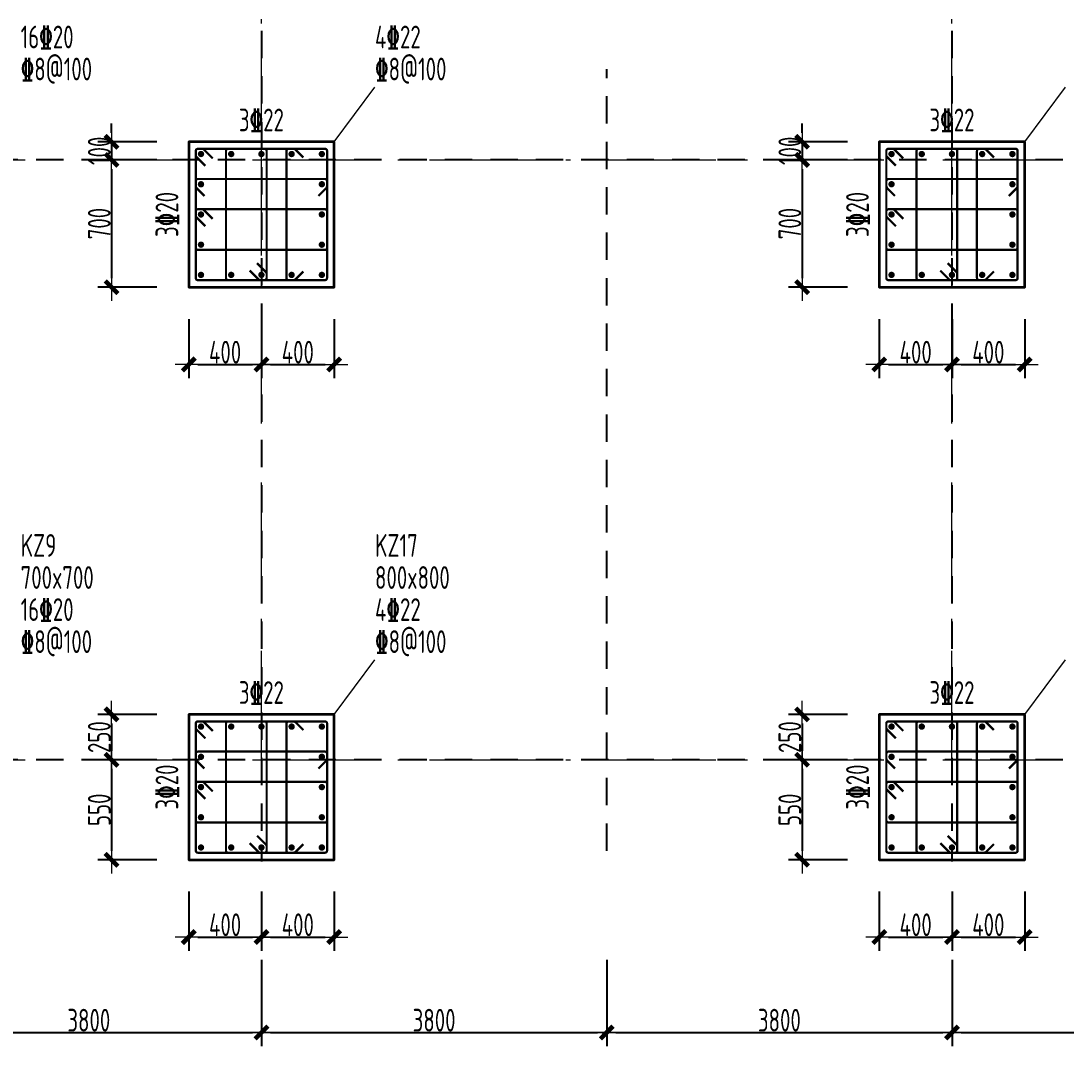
# Model space of a CAD drawing. Header units: millimetres. Extents: x 539196 to 807275, y 431843 to 1156631.
# Drawn here: x 617021 to 628524, y 533109 to 544389 of the extents above; entities that cross this region are included whole.
import ezdxf
from ezdxf.enums import TextEntityAlignment as Align

# ---------------------------------------------------------------- set-up
doc = ezdxf.new("R2010")
doc.units = ezdxf.units.MM
doc.header["$MEASUREMENT"] = 0
for name, pattern in [('DOTE', [2.42, 2, -0.2, 0.02, -0.2]), ('点划线', [1850, 1200, -300, 50, -300]), ('虚线', [500, 300, -200])]:
    doc.linetypes.add(name, pattern=pattern)
doc.layers.add('DOTE', color=1, linetype='DOTE')
for name, color, linetype, lineweight in [('柱原位标注', 7, 'Continuous', 18), ('柱尺寸标注', 3, 'Continuous', 18), ('柱标注引线', 2, 'Continuous', 18), ('柱箍筋', 1, 'Continuous', 25), ('柱纵筋', 1, 'Continuous', 70), ('柱集中标注', 2, 'Continuous', 18), ('砼柱', 2, 'Continuous', 35), ('网格', 9, '点划线', 18), ('轴线标注', 3, 'Continuous', 18)]:
    doc.layers.add(name, color=color, linetype=linetype, lineweight=lineweight)
doc.styles.add('样式 1', font='yjkeng.shx', dxfattribs={"width": 0.7, "bigfont": 'yjkchn.shx'})
doc.dimstyles.new('盈建科结构', dxfattribs={"dimscale": 100, "dimtxt": 2.5, "dimasz": 1, "dimexe": 1.5, "dimexo": 0.625, "dimgap": 0.1, "dimtad": 1, "dimdec": 0, "dimrnd": 1, "dimzin": 0, "dimdsep": 46, "dimtxsty": '样式 1', "dimblk": '_yjkbk', "dimblk1": 'ARCHTICK', "dimblk2": 'ARCHTICK', "dimcen": 0.09, "dimadec": 0, "dimazin": 0, "dimtfac": 1, "dimtdec": 4, "dimtix": 1, "dimtmove": 2, "dimatfit": 3, "dimfxl": 0, "dimtolj": 1, "dimtzin": 0, "dimarcsym": 0})

# ---------------------------------------------------------------- blocks, each defined once
blk = doc.blocks.new('_yjkbk')
blk.add_line((-1, 0), (1.5, 0))
blk.add_lwpolyline([(-0.7, -0.7, 0.5, 0.5, 0), (0.7, 0.7, 0.5, 0.5, 0)], format="xyseb")
blk = doc.blocks.new('*D1988')
at = {"layer": 'Defpoints', "color": 0}
for p in [(626468, 541459), (627268, 541459), (627268, 540609)]:
    blk.add_point(p, dxfattribs=at)
at = {"layer": '柱尺寸标注', "color": 0, "lineweight": -2}
for p, q in [((626468, 541109), (626468, 540459)), ((627268, 541109), (627268, 540459)), ((626568, 540609), (627168, 540609))]:
    blk.add_line(p, q, dxfattribs=at)
at = {"layer": '柱尺寸标注', "color": 0, "lineweight": -2, "xscale": 100, "yscale": 100, "zscale": 100, "rotation": 180}
blk.add_blockref('_yjkbk', (626468, 540609), dxfattribs=at)
at = {"layer": '柱尺寸标注', "color": 0, "lineweight": -2, "xscale": 100, "yscale": 100, "zscale": 100}
blk.add_blockref('_yjkbk', (627268, 540609), dxfattribs=at)
at = {"layer": '柱尺寸标注', "color": 0, "insert": (626868, 540744), "char_height": 250, "attachment_point": 5, "style": '样式 1'}
blk.add_mtext('\\A1;400', dxfattribs=at)
blk = doc.blocks.new('_ARCHTICK')
at = {"color": 0, "linetype": 'ByBlock', "const_width": 0.15}
blk.add_lwpolyline([(-0.5, -0.5), (0.5, 0.5)], dxfattribs=at)
blk = doc.blocks.new('*D1989')
at = {"layer": 'Defpoints', "color": 0}
for p in [(627268, 541459), (628068, 541459), (628068, 540609)]:
    blk.add_point(p, dxfattribs=at)
at = {"layer": '柱尺寸标注', "color": 0, "lineweight": -2}
for p, q in [((627268, 541109), (627268, 540459)), ((628068, 541109), (628068, 540459)), ((627368, 540609), (627968, 540609))]:
    blk.add_line(p, q, dxfattribs=at)
at = {"layer": '柱尺寸标注', "color": 0, "lineweight": -2, "xscale": 100, "yscale": 100, "zscale": 100, "rotation": 180}
blk.add_blockref('_yjkbk', (627268, 540609), dxfattribs=at)
at = {"layer": '柱尺寸标注', "color": 0, "lineweight": -2, "xscale": 100, "yscale": 100, "zscale": 100}
blk.add_blockref('_yjkbk', (628068, 540609), dxfattribs=at)
at = {"layer": '柱尺寸标注', "color": 0, "insert": (627668, 540744), "char_height": 250, "attachment_point": 5, "style": '样式 1'}
blk.add_mtext('\\A1;400', dxfattribs=at)
blk = doc.blocks.new('*D1990')
at = {"layer": 'Defpoints', "color": 0}
for p in [(626468, 543059), (625618, 542859), (626468, 542859)]:
    blk.add_point(p, dxfattribs=at)
at = {"layer": '柱尺寸标注', "color": 0, "lineweight": -2}
for p, q in [((625618, 543159), (625618, 543259)), ((626118, 543059), (625468, 543059)), ((625618, 543059), (625618, 542859)), ((626118, 542859), (625468, 542859)), ((625618, 542759), (625618, 542659))]:
    blk.add_line(p, q, dxfattribs=at)
at = {"layer": '柱尺寸标注', "color": 0, "lineweight": -2, "xscale": 100, "yscale": 100, "zscale": 100}
for p, rotation in [((625618, 543059), 270), ((625618, 542859), 90)]:
    blk.add_blockref('_yjkbk', p, dxfattribs=dict(at, rotation=rotation))
at = {"layer": '柱尺寸标注', "color": 0, "insert": (625483, 542959), "char_height": 250, "attachment_point": 5, "rotation": 90, "style": '样式 1'}
blk.add_mtext('\\A1;100', dxfattribs=at)
blk = doc.blocks.new('*D1991')
at = {"layer": 'Defpoints', "color": 0}
for p in [(626468, 542859), (625618, 541459), (626468, 541459)]:
    blk.add_point(p, dxfattribs=at)
at = {"layer": '柱尺寸标注', "color": 0, "lineweight": -2}
for p, q in [((626118, 542859), (625468, 542859)), ((625618, 542759), (625618, 541559)), ((626118, 541459), (625468, 541459))]:
    blk.add_line(p, q, dxfattribs=at)
at = {"layer": '柱尺寸标注', "color": 0, "lineweight": -2, "xscale": 100, "yscale": 100, "zscale": 100}
for p, rotation in [((625618, 542859), 90), ((625618, 541459), 270)]:
    blk.add_blockref('_yjkbk', p, dxfattribs=dict(at, rotation=rotation))
at = {"layer": '柱尺寸标注', "color": 0, "insert": (625483, 542159), "char_height": 250, "attachment_point": 5, "rotation": 90, "style": '样式 1'}
blk.add_mtext('\\A1;700', dxfattribs=at)
blk = doc.blocks.new('*D1992')
at = {"layer": 'Defpoints', "color": 0}
for p in [(626468, 535159), (627268, 535159), (627268, 534309)]:
    blk.add_point(p, dxfattribs=at)
at = {"layer": '柱尺寸标注', "color": 0, "lineweight": -2}
for p, q in [((626468, 534809), (626468, 534159)), ((627268, 534809), (627268, 534159)), ((626568, 534309), (627168, 534309))]:
    blk.add_line(p, q, dxfattribs=at)
at = {"layer": '柱尺寸标注', "color": 0, "lineweight": -2, "xscale": 100, "yscale": 100, "zscale": 100, "rotation": 180}
blk.add_blockref('_yjkbk', (626468, 534309), dxfattribs=at)
at = {"layer": '柱尺寸标注', "color": 0, "lineweight": -2, "xscale": 100, "yscale": 100, "zscale": 100}
blk.add_blockref('_yjkbk', (627268, 534309), dxfattribs=at)
at = {"layer": '柱尺寸标注', "color": 0, "insert": (626868, 534444), "char_height": 250, "attachment_point": 5, "style": '样式 1'}
blk.add_mtext('\\A1;400', dxfattribs=at)
blk = doc.blocks.new('*D1993')
at = {"layer": 'Defpoints', "color": 0}
for p in [(627268, 535159), (628068, 535159), (628068, 534309)]:
    blk.add_point(p, dxfattribs=at)
at = {"layer": '柱尺寸标注', "color": 0, "lineweight": -2}
for p, q in [((627268, 534809), (627268, 534159)), ((628068, 534809), (628068, 534159)), ((627368, 534309), (627968, 534309))]:
    blk.add_line(p, q, dxfattribs=at)
at = {"layer": '柱尺寸标注', "color": 0, "lineweight": -2, "xscale": 100, "yscale": 100, "zscale": 100, "rotation": 180}
blk.add_blockref('_yjkbk', (627268, 534309), dxfattribs=at)
at = {"layer": '柱尺寸标注', "color": 0, "lineweight": -2, "xscale": 100, "yscale": 100, "zscale": 100}
blk.add_blockref('_yjkbk', (628068, 534309), dxfattribs=at)
at = {"layer": '柱尺寸标注', "color": 0, "insert": (627668, 534444), "char_height": 250, "attachment_point": 5, "style": '样式 1'}
blk.add_mtext('\\A1;400', dxfattribs=at)
blk = doc.blocks.new('*D1994')
at = {"layer": 'Defpoints', "color": 0}
for p in [(626468, 536759), (625618, 536259), (626468, 536259)]:
    blk.add_point(p, dxfattribs=at)
at = {"layer": '柱尺寸标注', "color": 0, "lineweight": -2}
for p, q in [((626118, 536759), (625468, 536759)), ((625618, 536659), (625618, 536359)), ((626118, 536259), (625468, 536259))]:
    blk.add_line(p, q, dxfattribs=at)
at = {"layer": '柱尺寸标注', "color": 0, "lineweight": -2, "xscale": 100, "yscale": 100, "zscale": 100}
for p, rotation in [((625618, 536759), 90), ((625618, 536259), 270)]:
    blk.add_blockref('_yjkbk', p, dxfattribs=dict(at, rotation=rotation))
at = {"layer": '柱尺寸标注', "color": 0, "insert": (625483, 536509), "char_height": 250, "attachment_point": 5, "rotation": 90, "style": '样式 1'}
blk.add_mtext('\\A1;250', dxfattribs=at)
blk = doc.blocks.new('*D1995')
at = {"layer": 'Defpoints', "color": 0}
for p in [(626468, 536259), (625618, 535159), (626468, 535159)]:
    blk.add_point(p, dxfattribs=at)
at = {"layer": '柱尺寸标注', "color": 0, "lineweight": -2}
for p, q in [((626118, 536259), (625468, 536259)), ((625618, 536159), (625618, 535259)), ((626118, 535159), (625468, 535159))]:
    blk.add_line(p, q, dxfattribs=at)
at = {"layer": '柱尺寸标注', "color": 0, "lineweight": -2, "xscale": 100, "yscale": 100, "zscale": 100}
for p, rotation in [((625618, 536259), 90), ((625618, 535159), 270)]:
    blk.add_blockref('_yjkbk', p, dxfattribs=dict(at, rotation=rotation))
at = {"layer": '柱尺寸标注', "color": 0, "insert": (625483, 535709), "char_height": 250, "attachment_point": 5, "rotation": 90, "style": '样式 1'}
blk.add_mtext('\\A1;550', dxfattribs=at)
blk = doc.blocks.new('*D2036')
at = {"layer": 'Defpoints', "color": 0}
for p in [(618868, 541459), (619668, 541459), (619668, 540609)]:
    blk.add_point(p, dxfattribs=at)
at = {"layer": '柱尺寸标注', "color": 0, "lineweight": -2}
for p, q in [((618868, 541109), (618868, 540459)), ((619668, 541109), (619668, 540459)), ((618968, 540609), (619568, 540609))]:
    blk.add_line(p, q, dxfattribs=at)
at = {"layer": '柱尺寸标注', "color": 0, "lineweight": -2, "xscale": 100, "yscale": 100, "zscale": 100, "rotation": 180}
blk.add_blockref('_yjkbk', (618868, 540609), dxfattribs=at)
at = {"layer": '柱尺寸标注', "color": 0, "lineweight": -2, "xscale": 100, "yscale": 100, "zscale": 100}
blk.add_blockref('_yjkbk', (619668, 540609), dxfattribs=at)
at = {"layer": '柱尺寸标注', "color": 0, "insert": (619268, 540744), "char_height": 250, "attachment_point": 5, "style": '样式 1'}
blk.add_mtext('\\A1;400', dxfattribs=at)
blk = doc.blocks.new('*D2037')
at = {"layer": 'Defpoints', "color": 0}
for p in [(619668, 541459), (620468, 541459), (620468, 540609)]:
    blk.add_point(p, dxfattribs=at)
at = {"layer": '柱尺寸标注', "color": 0, "lineweight": -2}
for p, q in [((619668, 541109), (619668, 540459)), ((620468, 541109), (620468, 540459)), ((619768, 540609), (620368, 540609))]:
    blk.add_line(p, q, dxfattribs=at)
at = {"layer": '柱尺寸标注', "color": 0, "lineweight": -2, "xscale": 100, "yscale": 100, "zscale": 100, "rotation": 180}
blk.add_blockref('_yjkbk', (619668, 540609), dxfattribs=at)
at = {"layer": '柱尺寸标注', "color": 0, "lineweight": -2, "xscale": 100, "yscale": 100, "zscale": 100}
blk.add_blockref('_yjkbk', (620468, 540609), dxfattribs=at)
at = {"layer": '柱尺寸标注', "color": 0, "insert": (620068, 540744), "char_height": 250, "attachment_point": 5, "style": '样式 1'}
blk.add_mtext('\\A1;400', dxfattribs=at)
blk = doc.blocks.new('*D2038')
at = {"layer": 'Defpoints', "color": 0}
for p in [(618868, 543059), (618018, 542859), (618868, 542859)]:
    blk.add_point(p, dxfattribs=at)
at = {"layer": '柱尺寸标注', "color": 0, "lineweight": -2}
for p, q in [((618018, 543159), (618018, 543259)), ((618518, 543059), (617868, 543059)), ((618018, 543059), (618018, 542859)), ((618518, 542859), (617868, 542859)), ((618018, 542759), (618018, 542659))]:
    blk.add_line(p, q, dxfattribs=at)
at = {"layer": '柱尺寸标注', "color": 0, "lineweight": -2, "xscale": 100, "yscale": 100, "zscale": 100}
for p, rotation in [((618018, 543059), 270), ((618018, 542859), 90)]:
    blk.add_blockref('_yjkbk', p, dxfattribs=dict(at, rotation=rotation))
at = {"layer": '柱尺寸标注', "color": 0, "insert": (617883, 542959), "char_height": 250, "attachment_point": 5, "rotation": 90, "style": '样式 1'}
blk.add_mtext('\\A1;100', dxfattribs=at)
blk = doc.blocks.new('*D2039')
at = {"layer": 'Defpoints', "color": 0}
for p in [(618868, 542859), (618018, 541459), (618868, 541459)]:
    blk.add_point(p, dxfattribs=at)
at = {"layer": '柱尺寸标注', "color": 0, "lineweight": -2}
for p, q in [((618518, 542859), (617868, 542859)), ((618018, 542759), (618018, 541559)), ((618518, 541459), (617868, 541459))]:
    blk.add_line(p, q, dxfattribs=at)
at = {"layer": '柱尺寸标注', "color": 0, "lineweight": -2, "xscale": 100, "yscale": 100, "zscale": 100}
for p, rotation in [((618018, 542859), 90), ((618018, 541459), 270)]:
    blk.add_blockref('_yjkbk', p, dxfattribs=dict(at, rotation=rotation))
at = {"layer": '柱尺寸标注', "color": 0, "insert": (617883, 542159), "char_height": 250, "attachment_point": 5, "rotation": 90, "style": '样式 1'}
blk.add_mtext('\\A1;700', dxfattribs=at)
blk = doc.blocks.new('*D2040')
at = {"layer": 'Defpoints', "color": 0}
for p in [(618868, 535159), (619668, 535159), (619668, 534309)]:
    blk.add_point(p, dxfattribs=at)
at = {"layer": '柱尺寸标注', "color": 0, "lineweight": -2}
for p, q in [((618868, 534809), (618868, 534159)), ((619668, 534809), (619668, 534159)), ((618968, 534309), (619568, 534309))]:
    blk.add_line(p, q, dxfattribs=at)
at = {"layer": '柱尺寸标注', "color": 0, "lineweight": -2, "xscale": 100, "yscale": 100, "zscale": 100, "rotation": 180}
blk.add_blockref('_yjkbk', (618868, 534309), dxfattribs=at)
at = {"layer": '柱尺寸标注', "color": 0, "lineweight": -2, "xscale": 100, "yscale": 100, "zscale": 100}
blk.add_blockref('_yjkbk', (619668, 534309), dxfattribs=at)
at = {"layer": '柱尺寸标注', "color": 0, "insert": (619268, 534444), "char_height": 250, "attachment_point": 5, "style": '样式 1'}
blk.add_mtext('\\A1;400', dxfattribs=at)
blk = doc.blocks.new('*D2041')
at = {"layer": 'Defpoints', "color": 0}
for p in [(619668, 535159), (620468, 535159), (620468, 534309)]:
    blk.add_point(p, dxfattribs=at)
at = {"layer": '柱尺寸标注', "color": 0, "lineweight": -2}
for p, q in [((619668, 534809), (619668, 534159)), ((620468, 534809), (620468, 534159)), ((619768, 534309), (620368, 534309))]:
    blk.add_line(p, q, dxfattribs=at)
at = {"layer": '柱尺寸标注', "color": 0, "lineweight": -2, "xscale": 100, "yscale": 100, "zscale": 100, "rotation": 180}
blk.add_blockref('_yjkbk', (619668, 534309), dxfattribs=at)
at = {"layer": '柱尺寸标注', "color": 0, "lineweight": -2, "xscale": 100, "yscale": 100, "zscale": 100}
blk.add_blockref('_yjkbk', (620468, 534309), dxfattribs=at)
at = {"layer": '柱尺寸标注', "color": 0, "insert": (620068, 534444), "char_height": 250, "attachment_point": 5, "style": '样式 1'}
blk.add_mtext('\\A1;400', dxfattribs=at)
blk = doc.blocks.new('*D2042')
at = {"layer": 'Defpoints', "color": 0}
for p in [(618868, 536759), (618018, 536259), (618868, 536259)]:
    blk.add_point(p, dxfattribs=at)
at = {"layer": '柱尺寸标注', "color": 0, "lineweight": -2}
for p, q in [((618518, 536759), (617868, 536759)), ((618018, 536659), (618018, 536359)), ((618518, 536259), (617868, 536259))]:
    blk.add_line(p, q, dxfattribs=at)
at = {"layer": '柱尺寸标注', "color": 0, "lineweight": -2, "xscale": 100, "yscale": 100, "zscale": 100}
for p, rotation in [((618018, 536759), 90), ((618018, 536259), 270)]:
    blk.add_blockref('_yjkbk', p, dxfattribs=dict(at, rotation=rotation))
at = {"layer": '柱尺寸标注', "color": 0, "insert": (617883, 536509), "char_height": 250, "attachment_point": 5, "rotation": 90, "style": '样式 1'}
blk.add_mtext('\\A1;250', dxfattribs=at)
blk = doc.blocks.new('*D2043')
at = {"layer": 'Defpoints', "color": 0}
for p in [(618868, 536259), (618018, 535159), (618868, 535159)]:
    blk.add_point(p, dxfattribs=at)
at = {"layer": '柱尺寸标注', "color": 0, "lineweight": -2}
for p, q in [((618518, 536259), (617868, 536259)), ((618018, 536159), (618018, 535259)), ((618518, 535159), (617868, 535159))]:
    blk.add_line(p, q, dxfattribs=at)
at = {"layer": '柱尺寸标注', "color": 0, "lineweight": -2, "xscale": 100, "yscale": 100, "zscale": 100}
for p, rotation in [((618018, 536259), 90), ((618018, 535159), 270)]:
    blk.add_blockref('_yjkbk', p, dxfattribs=dict(at, rotation=rotation))
at = {"layer": '柱尺寸标注', "color": 0, "insert": (617883, 535709), "char_height": 250, "attachment_point": 5, "rotation": 90, "style": '样式 1'}
blk.add_mtext('\\A1;550', dxfattribs=at)
blk = doc.blocks.new('*D2118')
at = {"layer": 'Defpoints', "color": 0}
for p in [(615868, 536259), (619668, 536259), (619668, 533259)]:
    blk.add_point(p, dxfattribs=at)
at = {"layer": '轴线标注', "color": 0, "lineweight": -2}
for p, q in [((615868, 534059), (615868, 533109)), ((619668, 534059), (619668, 533109)), ((615968, 533259), (619568, 533259))]:
    blk.add_line(p, q, dxfattribs=at)
at = {"layer": '轴线标注', "color": 0, "lineweight": -2, "xscale": 100, "yscale": 100, "zscale": 100, "rotation": 180}
blk.add_blockref('_yjkbk', (615868, 533259), dxfattribs=at)
at = {"layer": '轴线标注', "color": 0, "lineweight": -2, "xscale": 100, "yscale": 100, "zscale": 100}
blk.add_blockref('_yjkbk', (619668, 533259), dxfattribs=at)
at = {"layer": '轴线标注', "color": 0, "insert": (617768, 533394), "char_height": 250, "attachment_point": 5, "style": '样式 1'}
blk.add_mtext('\\A1;3800', dxfattribs=at)
blk = doc.blocks.new('*D2120')
at = {"layer": 'Defpoints', "color": 0}
for p in [(619668, 536259), (623468, 536259), (623468, 533259)]:
    blk.add_point(p, dxfattribs=at)
at = {"layer": '轴线标注', "color": 0, "lineweight": -2}
for p, q in [((619668, 534059), (619668, 533109)), ((623468, 534059), (623468, 533109)), ((619768, 533259), (623368, 533259))]:
    blk.add_line(p, q, dxfattribs=at)
at = {"layer": '轴线标注', "color": 0, "lineweight": -2, "xscale": 100, "yscale": 100, "zscale": 100, "rotation": 180}
blk.add_blockref('_yjkbk', (619668, 533259), dxfattribs=at)
at = {"layer": '轴线标注', "color": 0, "lineweight": -2, "xscale": 100, "yscale": 100, "zscale": 100}
blk.add_blockref('_yjkbk', (623468, 533259), dxfattribs=at)
at = {"layer": '轴线标注', "color": 0, "insert": (621568, 533394), "char_height": 250, "attachment_point": 5, "style": '样式 1'}
blk.add_mtext('\\A1;3800', dxfattribs=at)
blk = doc.blocks.new('*D2122')
at = {"layer": 'Defpoints', "color": 0}
for p in [(623468, 536259), (627268, 536259), (627268, 533259)]:
    blk.add_point(p, dxfattribs=at)
at = {"layer": '轴线标注', "color": 0, "lineweight": -2}
for p, q in [((623468, 534059), (623468, 533109)), ((627268, 534059), (627268, 533109)), ((623568, 533259), (627168, 533259))]:
    blk.add_line(p, q, dxfattribs=at)
at = {"layer": '轴线标注', "color": 0, "lineweight": -2, "xscale": 100, "yscale": 100, "zscale": 100, "rotation": 180}
blk.add_blockref('_yjkbk', (623468, 533259), dxfattribs=at)
at = {"layer": '轴线标注', "color": 0, "lineweight": -2, "xscale": 100, "yscale": 100, "zscale": 100}
blk.add_blockref('_yjkbk', (627268, 533259), dxfattribs=at)
at = {"layer": '轴线标注', "color": 0, "insert": (625368, 533394), "char_height": 250, "attachment_point": 5, "style": '样式 1'}
blk.add_mtext('\\A1;3800', dxfattribs=at)
blk = doc.blocks.new('*D2124')
at = {"layer": 'Defpoints', "color": 0}
for p in [(627268, 536259), (631068, 536259), (631068, 533259)]:
    blk.add_point(p, dxfattribs=at)
at = {"layer": '轴线标注', "color": 0, "lineweight": -2}
for p, q in [((627268, 534059), (627268, 533109)), ((631068, 534059), (631068, 533109)), ((627368, 533259), (630968, 533259))]:
    blk.add_line(p, q, dxfattribs=at)
at = {"layer": '轴线标注', "color": 0, "lineweight": -2, "xscale": 100, "yscale": 100, "zscale": 100, "rotation": 180}
blk.add_blockref('_yjkbk', (627268, 533259), dxfattribs=at)
at = {"layer": '轴线标注', "color": 0, "lineweight": -2, "xscale": 100, "yscale": 100, "zscale": 100}
blk.add_blockref('_yjkbk', (631068, 533259), dxfattribs=at)
at = {"layer": '轴线标注', "color": 0, "insert": (629168, 533394), "char_height": 250, "attachment_point": 5, "style": '样式 1'}
blk.add_mtext('\\A1;3800', dxfattribs=at)
blk = doc.blocks.new('jzzw')
at = {"layer": 'DOTE', "color": 1, "linetype": '虚线'}
for p, q in [((928786, 890469), (928786, 834829)), ((921186, 872969), (921186, 834829)), ((924986, 834949), (924986, 843549)), ((952506, 842549), (911886, 842549)), ((952506, 842549), (911886, 842549)), ((952506, 835949), (912186, 835949)), ((952506, 835949), (912186, 835949)), ((952506, 835949), (912186, 835949)), ((952506, 835949), (912186, 835949))]:
    blk.add_line(p, q, dxfattribs=at)

msp = doc.modelspace()

# ---------------------------------------------------------------- linework, layer by layer
at = {"layer": '柱标注引线'}
for p, q in [((620467.6, 543059.2), (620917.6, 543659.2)), ((628067.6, 543059.2), (628517.6, 543659.2)), ((620467.6, 536759.2), (620917.6, 537359.2)), ((628067.6, 536759.2), (628517.6, 537359.2))]:
    msp.add_line(p, q, dxfattribs=at)
at = {"layer": '柱箍筋', "const_width": 25}
for points in [[(619131.6, 542876.5), (619033.4, 542974.8, 0.1989124), (619016.6, 542981.7), (618968.8, 542981.7, 0.4142136), (618945.1, 542958), (618945.1, 541560.5, 0.4142136), (618968.8, 541536.7), (620366.3, 541536.7, 0.4142136), (620390.1, 541560.5), (620390.1, 542958, 0.4142136), (620366.3, 542981.7), (618968.8, 542981.7, 0.4142136), (618945.1, 542958), (618945.1, 542910.2, 0.1989124), (618952, 542893.5), (619050.3, 542795.2)], [(619538.5, 541642), (619636.8, 541543.7, 0.1989124), (619653.6, 541536.7), (619701.3, 541536.7, 0.4142136), (619725.1, 541560.5), (619725.1, 542958, 0.4142136), (619701.3, 542981.7), (619301.3, 542981.7, 0.4142136), (619277.6, 542958), (619277.6, 541560.5, 0.4142136), (619301.3, 541536.7), (619701.3, 541536.7, 0.4142136), (619725.1, 541560.5), (619725.1, 541608.2, 0.1989124), (619718.1, 541625), (619619.9, 541723.3)], [(620129.1, 541632.1), (620040.7, 541543.7, -0.131362), (620014.1, 541536.7), (619966.3, 541536.7, -0.4142136), (619942.6, 541560.5), (619942.6, 542958, -0.4142136), (619966.3, 542981.7), (620014.1, 542981.7, -0.131362), (620040.7, 542974.8), (620129.1, 542886.4)], [(626731.6, 542876.5), (626633.4, 542974.8, 0.1989124), (626616.6, 542981.7), (626568.8, 542981.7, 0.4142136), (626545.1, 542958), (626545.1, 541560.5, 0.4142136), (626568.8, 541536.7), (627966.3, 541536.7, 0.4142136), (627990.1, 541560.5), (627990.1, 542958, 0.4142136), (627966.3, 542981.7), (626568.8, 542981.7, 0.4142136), (626545.1, 542958), (626545.1, 542910.2, 0.1989124), (626552, 542893.5), (626650.3, 542795.2)], [(627138.5, 541642), (627236.8, 541543.7, 0.1989124), (627253.6, 541536.7), (627301.3, 541536.7, 0.4142136), (627325.1, 541560.5), (627325.1, 542958, 0.4142136), (627301.3, 542981.7), (626901.3, 542981.7, 0.4142136), (626877.6, 542958), (626877.6, 541560.5, 0.4142136), (626901.3, 541536.7), (627301.3, 541536.7, 0.4142136), (627325.1, 541560.5), (627325.1, 541608.2, 0.1989124), (627318.1, 541625), (627219.9, 541723.3)], [(627729.1, 541632.1), (627640.7, 541543.7, -0.131362), (627614.1, 541536.7), (627566.3, 541536.7, -0.4142136), (627542.6, 541560.5), (627542.6, 542958, -0.4142136), (627566.3, 542981.7), (627614.1, 542981.7, -0.131362), (627640.7, 542974.8), (627729.1, 542886.4)], [(619040.4, 542462.7), (618952, 542551.1, -0.131362), (618945.1, 542577.7), (618945.1, 542625.5, -0.4142136), (618968.8, 542649.2), (620366.3, 542649.2, -0.4142136), (620390.1, 542625.5), (620390.1, 542577.7, -0.131362), (620383.1, 542551.1), (620294.7, 542462.7)], [(626640.4, 542462.7), (626552, 542551.1, -0.131362), (626545.1, 542577.7), (626545.1, 542625.5, -0.4142136), (626568.8, 542649.2), (627966.3, 542649.2, -0.4142136), (627990.1, 542625.5), (627990.1, 542577.7, -0.131362), (627983.1, 542551.1), (627894.7, 542462.7)], [(619050.3, 542130.2), (618952, 542228.5, -0.1989124), (618945.1, 542245.2), (618945.1, 542293, -0.4142136), (618968.8, 542316.7), (620366.3, 542316.7, -0.4142136), (620390.1, 542293), (620390.1, 541893, -0.4142136), (620366.3, 541869.2), (618968.8, 541869.2, -0.4142136), (618945.1, 541893), (618945.1, 542293, -0.4142136), (618968.8, 542316.7), (619016.6, 542316.7, -0.1989124), (619033.4, 542309.8), (619131.6, 542211.5)], [(626650.3, 542130.2), (626552, 542228.5, -0.1989124), (626545.1, 542245.2), (626545.1, 542293, -0.4142136), (626568.8, 542316.7), (627966.3, 542316.7, -0.4142136), (627990.1, 542293), (627990.1, 541893, -0.4142136), (627966.3, 541869.2), (626568.8, 541869.2, -0.4142136), (626545.1, 541893), (626545.1, 542293, -0.4142136), (626568.8, 542316.7), (626616.6, 542316.7, -0.1989124), (626633.4, 542309.8), (626731.6, 542211.5)], [(619131.6, 536576.5), (619033.4, 536674.8, 0.1989124), (619016.6, 536681.7), (618968.8, 536681.7, 0.4142136), (618945.1, 536658), (618945.1, 535260.5, 0.4142136), (618968.8, 535236.7), (620366.3, 535236.7, 0.4142136), (620390.1, 535260.5), (620390.1, 536658, 0.4142136), (620366.3, 536681.7), (618968.8, 536681.7, 0.4142136), (618945.1, 536658), (618945.1, 536610.2, 0.1989124), (618952, 536593.5), (619050.3, 536495.2)], [(619538.5, 535342), (619636.8, 535243.7, 0.1989124), (619653.6, 535236.7), (619701.3, 535236.7, 0.4142136), (619725.1, 535260.5), (619725.1, 536658, 0.4142136), (619701.3, 536681.7), (619301.3, 536681.7, 0.4142136), (619277.6, 536658), (619277.6, 535260.5, 0.4142136), (619301.3, 535236.7), (619701.3, 535236.7, 0.4142136), (619725.1, 535260.5), (619725.1, 535308.2, 0.1989124), (619718.1, 535325), (619619.9, 535423.3)], [(620129.1, 535332.1), (620040.7, 535243.7, -0.131362), (620014.1, 535236.7), (619966.3, 535236.7, -0.4142136), (619942.6, 535260.5), (619942.6, 536658, -0.4142136), (619966.3, 536681.7), (620014.1, 536681.7, -0.131362), (620040.7, 536674.8), (620129.1, 536586.4)], [(626731.6, 536576.5), (626633.4, 536674.8, 0.1989124), (626616.6, 536681.7), (626568.8, 536681.7, 0.4142136), (626545.1, 536658), (626545.1, 535260.5, 0.4142136), (626568.8, 535236.7), (627966.3, 535236.7, 0.4142136), (627990.1, 535260.5), (627990.1, 536658, 0.4142136), (627966.3, 536681.7), (626568.8, 536681.7, 0.4142136), (626545.1, 536658), (626545.1, 536610.2, 0.1989124), (626552, 536593.5), (626650.3, 536495.2)], [(627138.5, 535342), (627236.8, 535243.7, 0.1989124), (627253.6, 535236.7), (627301.3, 535236.7, 0.4142136), (627325.1, 535260.5), (627325.1, 536658, 0.4142136), (627301.3, 536681.7), (626901.3, 536681.7, 0.4142136), (626877.6, 536658), (626877.6, 535260.5, 0.4142136), (626901.3, 535236.7), (627301.3, 535236.7, 0.4142136), (627325.1, 535260.5), (627325.1, 535308.2, 0.1989124), (627318.1, 535325), (627219.9, 535423.3)], [(627729.1, 535332.1), (627640.7, 535243.7, -0.131362), (627614.1, 535236.7), (627566.3, 535236.7, -0.4142136), (627542.6, 535260.5), (627542.6, 536658, -0.4142136), (627566.3, 536681.7), (627614.1, 536681.7, -0.131362), (627640.7, 536674.8), (627729.1, 536586.4)], [(619040.4, 536162.7), (618952, 536251.1, -0.131362), (618945.1, 536277.7), (618945.1, 536325.5, -0.4142136), (618968.8, 536349.2), (620366.3, 536349.2, -0.4142136), (620390.1, 536325.5), (620390.1, 536277.7, -0.131362), (620383.1, 536251.1), (620294.7, 536162.7)], [(626640.4, 536162.7), (626552, 536251.1, -0.131362), (626545.1, 536277.7), (626545.1, 536325.5, -0.4142136), (626568.8, 536349.2), (627966.3, 536349.2, -0.4142136), (627990.1, 536325.5), (627990.1, 536277.7, -0.131362), (627983.1, 536251.1), (627894.7, 536162.7)], [(619050.3, 535830.2), (618952, 535928.5, -0.1989124), (618945.1, 535945.2), (618945.1, 535993, -0.4142136), (618968.8, 536016.7), (620366.3, 536016.7, -0.4142136), (620390.1, 535993), (620390.1, 535593, -0.4142136), (620366.3, 535569.2), (618968.8, 535569.2, -0.4142136), (618945.1, 535593), (618945.1, 535993, -0.4142136), (618968.8, 536016.7), (619016.6, 536016.7, -0.1989124), (619033.4, 536009.8), (619131.6, 535911.5)], [(626650.3, 535830.2), (626552, 535928.5, -0.1989124), (626545.1, 535945.2), (626545.1, 535993, -0.4142136), (626568.8, 536016.7), (627966.3, 536016.7, -0.4142136), (627990.1, 535993), (627990.1, 535593, -0.4142136), (627966.3, 535569.2), (626568.8, 535569.2, -0.4142136), (626545.1, 535593), (626545.1, 535993, -0.4142136), (626568.8, 536016.7), (626616.6, 536016.7, -0.1989124), (626633.4, 536009.8), (626731.6, 535911.5)]]:
    msp.add_lwpolyline(points, format="xyb", dxfattribs=at)
at = {"layer": '柱纵筋', "const_width": 35}
for points in [[(619020.1, 542924.2, 1), (618985.1, 542924.2, 1)], [(619352.6, 542924.2, 1), (619317.6, 542924.2, 1)], [(619685.1, 542924.2, 1), (619650.1, 542924.2, 1)], [(620017.6, 542924.2, 1), (619982.6, 542924.2, 1)], [(620350.1, 542924.2, 1), (620315.1, 542924.2, 1)], [(626620.1, 542924.2, 1), (626585.1, 542924.2, 1)], [(626952.6, 542924.2, 1), (626917.6, 542924.2, 1)], [(627285.1, 542924.2, 1), (627250.1, 542924.2, 1)], [(627617.6, 542924.2, 1), (627582.6, 542924.2, 1)], [(627950.1, 542924.2, 1), (627915.1, 542924.2, 1)], [(619020.1, 542591.7, 1), (618985.1, 542591.7, 1)], [(620350.1, 542591.7, 1), (620315.1, 542591.7, 1)], [(626620.1, 542591.7, 1), (626585.1, 542591.7, 1)], [(627950.1, 542591.7, 1), (627915.1, 542591.7, 1)], [(619020.1, 542259.2, 1), (618985.1, 542259.2, 1)], [(620350.1, 542259.2, 1), (620315.1, 542259.2, 1)], [(626620.1, 542259.2, 1), (626585.1, 542259.2, 1)], [(627950.1, 542259.2, 1), (627915.1, 542259.2, 1)], [(619020.1, 541926.7, 1), (618985.1, 541926.7, 1)], [(620350.1, 541926.7, 1), (620315.1, 541926.7, 1)], [(626620.1, 541926.7, 1), (626585.1, 541926.7, 1)], [(627950.1, 541926.7, 1), (627915.1, 541926.7, 1)], [(619020.1, 541594.2, 1), (618985.1, 541594.2, 1)], [(619352.6, 541594.2, 1), (619317.6, 541594.2, 1)], [(619685.1, 541594.2, 1), (619650.1, 541594.2, 1)], [(620017.6, 541594.2, 1), (619982.6, 541594.2, 1)], [(620350.1, 541594.2, 1), (620315.1, 541594.2, 1)], [(626620.1, 541594.2, 1), (626585.1, 541594.2, 1)], [(626952.6, 541594.2, 1), (626917.6, 541594.2, 1)], [(627285.1, 541594.2, 1), (627250.1, 541594.2, 1)], [(627617.6, 541594.2, 1), (627582.6, 541594.2, 1)], [(627950.1, 541594.2, 1), (627915.1, 541594.2, 1)], [(619020.1, 536624.2, 1), (618985.1, 536624.2, 1)], [(619352.6, 536624.2, 1), (619317.6, 536624.2, 1)], [(619685.1, 536624.2, 1), (619650.1, 536624.2, 1)], [(620017.6, 536624.2, 1), (619982.6, 536624.2, 1)], [(620350.1, 536624.2, 1), (620315.1, 536624.2, 1)], [(626620.1, 536624.2, 1), (626585.1, 536624.2, 1)], [(626952.6, 536624.2, 1), (626917.6, 536624.2, 1)], [(627285.1, 536624.2, 1), (627250.1, 536624.2, 1)], [(627617.6, 536624.2, 1), (627582.6, 536624.2, 1)], [(627950.1, 536624.2, 1), (627915.1, 536624.2, 1)], [(619020.1, 536291.7, 1), (618985.1, 536291.7, 1)], [(620350.1, 536291.7, 1), (620315.1, 536291.7, 1)], [(626620.1, 536291.7, 1), (626585.1, 536291.7, 1)], [(627950.1, 536291.7, 1), (627915.1, 536291.7, 1)], [(619020.1, 535959.2, 1), (618985.1, 535959.2, 1)], [(620350.1, 535959.2, 1), (620315.1, 535959.2, 1)], [(626620.1, 535959.2, 1), (626585.1, 535959.2, 1)], [(627950.1, 535959.2, 1), (627915.1, 535959.2, 1)], [(619020.1, 535626.7, 1), (618985.1, 535626.7, 1)], [(620350.1, 535626.7, 1), (620315.1, 535626.7, 1)], [(626620.1, 535626.7, 1), (626585.1, 535626.7, 1)], [(627950.1, 535626.7, 1), (627915.1, 535626.7, 1)], [(619020.1, 535294.2, 1), (618985.1, 535294.2, 1)], [(619352.6, 535294.2, 1), (619317.6, 535294.2, 1)], [(619685.1, 535294.2, 1), (619650.1, 535294.2, 1)], [(620017.6, 535294.2, 1), (619982.6, 535294.2, 1)], [(620350.1, 535294.2, 1), (620315.1, 535294.2, 1)], [(626620.1, 535294.2, 1), (626585.1, 535294.2, 1)], [(626952.6, 535294.2, 1), (626917.6, 535294.2, 1)], [(627285.1, 535294.2, 1), (627250.1, 535294.2, 1)], [(627617.6, 535294.2, 1), (627582.6, 535294.2, 1)], [(627950.1, 535294.2, 1), (627915.1, 535294.2, 1)]]:
    msp.add_lwpolyline(points, format="xyb", close=True, dxfattribs=at)
at = {"layer": '砼柱'}
for points in [[(620467.6, 543059.2), (618867.6, 543059.2), (618867.6, 541459.2), (620467.6, 541459.2)], [(628067.6, 543059.2), (626467.6, 543059.2), (626467.6, 541459.2), (628067.6, 541459.2)], [(620467.6, 536759.2), (618867.6, 536759.2), (618867.6, 535159.2), (620467.6, 535159.2)], [(628067.6, 536759.2), (626467.6, 536759.2), (626467.6, 535159.2), (628067.6, 535159.2)]]:
    msp.add_lwpolyline(points, close=True, dxfattribs=at)
at = {"layer": '网格'}
for p, q in [((619667.6, 542859.2), (619667.6, 545859.2)), ((627267.6, 542859.2), (627267.6, 545859.2)), ((615867.6, 542859.2), (619667.6, 542859.2)), ((619667.6, 542859.2), (623467.6, 542859.2)), ((619667.6, 536259.2), (619667.6, 542859.2)), ((623467.6, 542859.2), (627267.6, 542859.2)), ((627267.6, 536259.2), (627267.6, 542859.2)), ((627267.6, 542859.2), (631067.6, 542859.2)), ((615867.6, 536259.2), (619667.6, 536259.2)), ((619667.6, 536259.2), (623467.6, 536259.2)), ((623467.6, 536259.2), (627267.6, 536259.2)), ((627267.6, 536259.2), (631067.6, 536259.2))]:
    msp.add_line(p, q, dxfattribs=at)

# ---------------------------------------------------------------- block references
msp.add_blockref('jzzw', (-301518.2, -299689.7))

# ---------------------------------------------------------------- texts
at = {"layer": '柱原位标注', "linetype": 'Continuous', "style": '样式 1', "width": 0.7}
for p in [(619667.6, 543099.2), (627267.6, 543099.2), (619667.6, 536799.2), (627267.6, 536799.2)]:
    msp.add_text('3\x8422', height=250, dxfattribs=at).set_placement(p, align=Align.BOTTOM_CENTER)
for p in [(618827.6, 542259.2), (626427.6, 542259.2), (618827.6, 535959.2), (626427.6, 535959.2)]:
    msp.add_text('3\x8420', height=250, rotation=90, dxfattribs=at).set_placement(p, align=Align.BOTTOM_CENTER)
at = {"layer": '柱集中标注', "linetype": 'Continuous', "style": '样式 1', "width": 0.7}
for s, p in [('16\x8420', (617017.6, 544012)), ('4\x8422', (620917.6, 544012)), ('\x848@100', (617017.6, 543659.2)), ('\x848@100', (620917.6, 543659.2)), ('KZ9', (617017.6, 538417.5)), ('KZ17', (620917.6, 538417.5)), ('700x700', (617017.6, 538064.7)), ('800x800', (620917.6, 538064.7)), ('16\x8420', (617017.6, 537712)), ('4\x8422', (620917.6, 537712)), ('\x848@100', (617017.6, 537359.2)), ('\x848@100', (620917.6, 537359.2))]:
    msp.add_text(s, height=250, dxfattribs=at).set_placement(p, align=Align.BOTTOM_LEFT)

# ---------------------------------------------------------------- dimensions: what is measured, and where the dimension line sits
at = {"layer": '柱尺寸标注'}
for p1, p2, picture, middle in [((618867.6, 543059.2), (618867.6, 542859.2), '*D2038', (617882.6, 542959.2)), ((626467.6, 543059.2), (626467.6, 542859.2), '*D1990', (625482.6, 542959.2)), ((618867.6, 542859.2), (618867.6, 541459.2), '*D2039', (617882.6, 542159.2)), ((626467.6, 542859.2), (626467.6, 541459.2), '*D1991', (625482.6, 542159.2)), ((618867.6, 541459.2), (619667.6, 541459.2), '*D2036', (619267.6, 540744.2)), ((619667.6, 541459.2), (620467.6, 541459.2), '*D2037', (620067.6, 540744.2)), ((626467.6, 541459.2), (627267.6, 541459.2), '*D1988', (626867.6, 540744.2)), ((627267.6, 541459.2), (628067.6, 541459.2), '*D1989', (627667.6, 540744.2)), ((618867.6, 536759.2), (618867.6, 536259.2), '*D2042', (617882.6, 536509.2)), ((626467.6, 536759.2), (626467.6, 536259.2), '*D1994', (625482.6, 536509.2)), ((618867.6, 536259.2), (618867.6, 535159.2), '*D2043', (617882.6, 535709.2)), ((626467.6, 536259.2), (626467.6, 535159.2), '*D1995', (625482.6, 535709.2)), ((618867.6, 535159.2), (619667.6, 535159.2), '*D2040', (619267.6, 534444.2)), ((619667.6, 535159.2), (620467.6, 535159.2), '*D2041', (620067.6, 534444.2)), ((626467.6, 535159.2), (627267.6, 535159.2), '*D1992', (626867.6, 534444.2)), ((627267.6, 535159.2), (628067.6, 535159.2), '*D1993', (627667.6, 534444.2))]:
    dim = msp.add_aligned_dim(p1=p1, p2=p2, distance=-850, dimstyle='盈建科结构', override={"dimscale": 100, "dimtxt": 2.5, "dimasz": 1, "dimexe": 1.5, "dimexo": 3.5, "dimgap": 0.1, "dimtad": 1, "dimlfac": 0.5, "dimrnd": 5, "dimdle": 0, "dimfxlon": 0}, dxfattribs=at)
    dim.commit()
    dim.dimension.update_dxf_attribs({"geometry": picture, "text_midpoint": middle})
at = {"layer": '轴线标注'}
for p1, p2, picture, middle in [((615867.6, 536259.2), (619667.6, 536259.2), '*D2118', (617767.6, 533394.2)), ((619667.6, 536259.2), (623467.6, 536259.2), '*D2120', (621567.6, 533394.2)), ((623467.6, 536259.2), (627267.6, 536259.2), '*D2122', (625367.6, 533394.2)), ((627267.6, 536259.2), (631067.6, 536259.2), '*D2124', (629167.6, 533394.2))]:
    dim = msp.add_aligned_dim(p1=p1, p2=p2, distance=-3000, dimstyle='盈建科结构', override={"dimscale": 100, "dimtxt": 2.5, "dimasz": 1, "dimexe": 1.5, "dimexo": 22, "dimgap": 0.1, "dimtad": 1, "dimlfac": 1, "dimrnd": 5, "dimdle": 0, "dimfxlon": 0}, dxfattribs=at)
    dim.commit()
    dim.dimension.update_dxf_attribs({"geometry": picture, "text_midpoint": middle})

doc.saveas('drawing.dxf')
